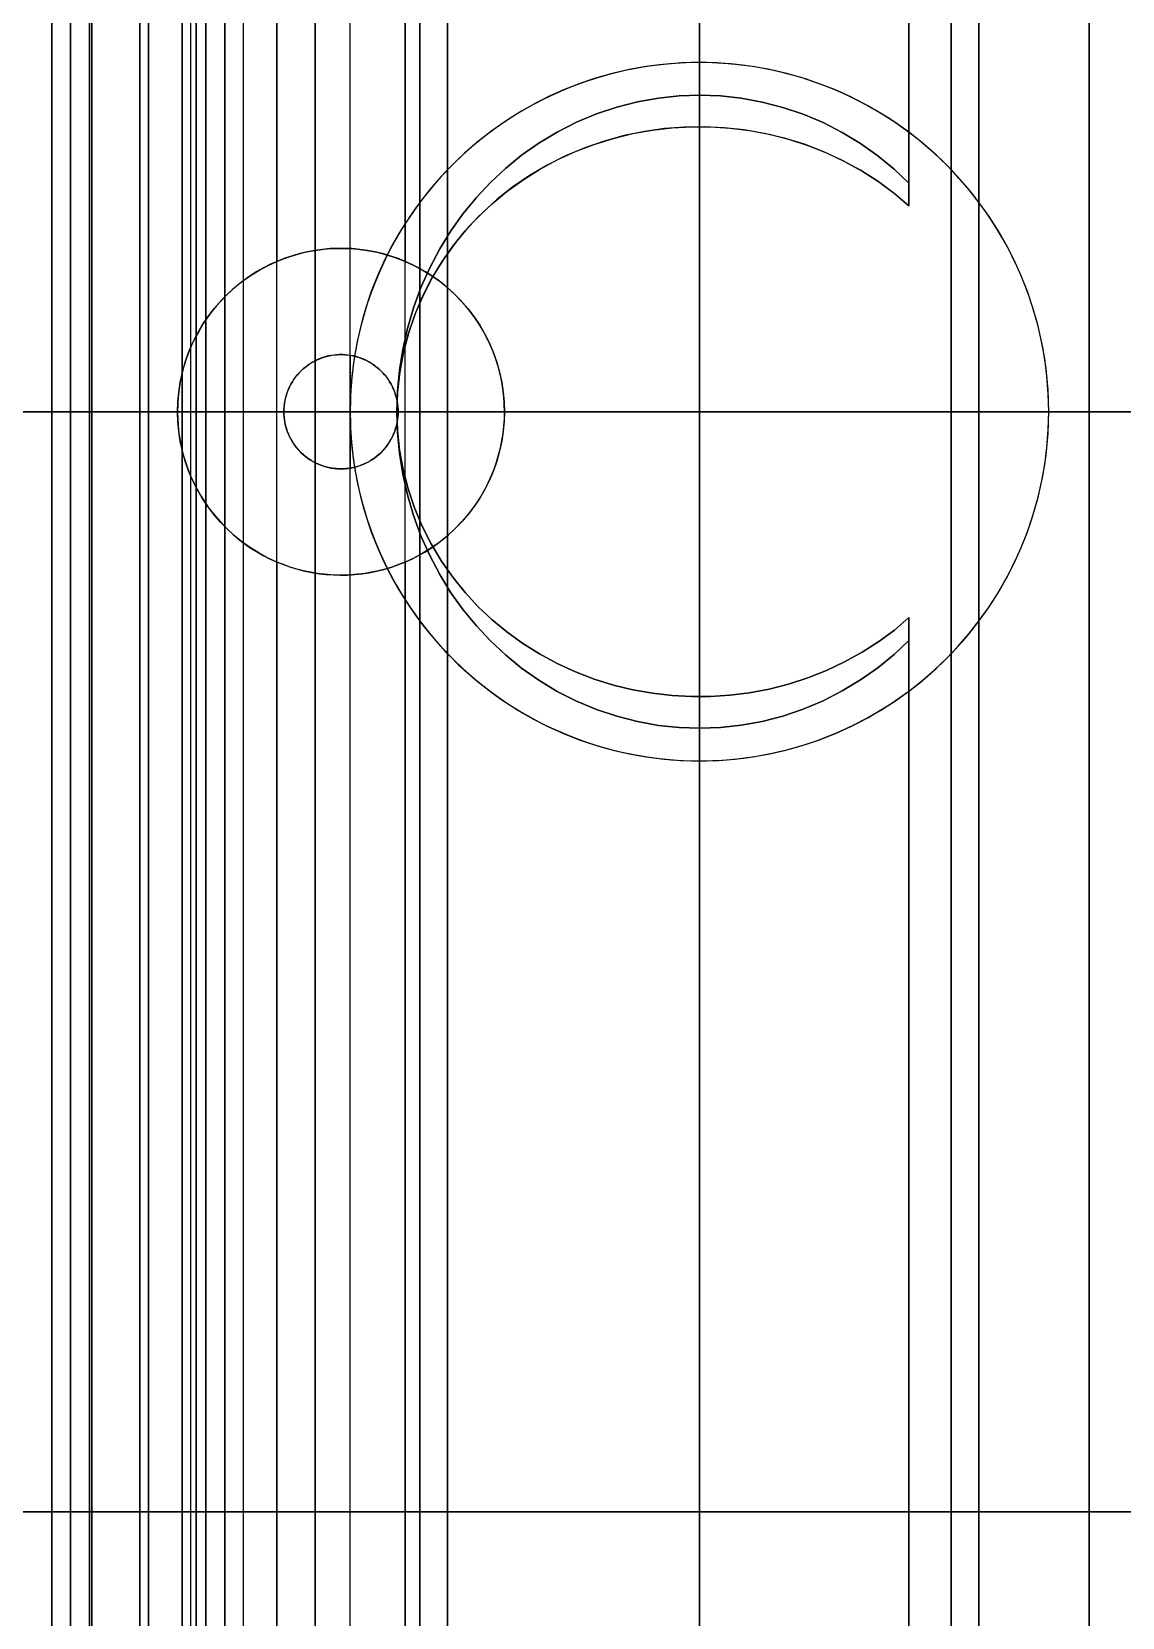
# Model space of a CAD drawing. Header units: millimetres. Extents: x -5505 to 394412, y -8522 to 584759.
# Drawn here: x 30831.72 to 30849.06, y 17937.41 to 17962.64 of the extents above; entities that cross this region are included whole.
import ezdxf

# ---------------------------------------------------------------- set-up
doc = ezdxf.new("R2010")
doc.units = ezdxf.units.MM
doc.layers.add('MAIN-1', color=7, linetype='Continuous')

# ---------------------------------------------------------------- blocks, each defined once
blk = doc.blocks.new('wewwww')
blk.add_arc((8462.707, 3581.664), 61.758, 59.36694, 87.84556)
blk = doc.blocks.new('C-1S UP RIGHT')
for p, q in [((-501.682, -144.12), (120.122, -144.12)), ((67.602, -161.616), (107.002, -161.616))]:
    blk.add_line(p, q)
at = {"layer": 'MAIN-1'}
for p, q in [((99.202, -190.12), (99.202, -98.12)), ((99.202, -98.12), (99.202, -190.12)), ((86.282, -144.12), (86.282, -108.12)), ((86.282, -108.12), (86.282, -141.728)), ((88.322, -144.12), (88.322, -108.12)), ((88.322, -108.12), (88.322, -141.728)), ((88.322, -108.425), (88.322, -141.728)), ((88.322, -140.621), (88.322, -108.425)), ((86.282, -108.753), (86.282, -141.728)), ((86.282, -140.653), (86.282, -108.753)), ((83.302, -144.12), (83.302, -109.451)), ((83.302, -109.451), (83.302, -144.12)), ((83.002, -109.537), (83.002, -178.703)), ((83.002, -178.489), (83.002, -109.751)), ((83.002, -144.12), (83.002, -109.751)), ((83.002, -109.751), (83.002, -144.12)), ((83.002, -144.12), (83.002, -111.27)), ((83.302, -144.12), (83.302, -111.57)), ((84.105, -144.12), (84.105, -111.57)), ((84.105, -111.57), (84.105, -144.12)), ((84.996, -111.57), (84.996, -144.12)), ((84.996, -144.12), (84.996, -111.57)), ((85.152, -144.12), (85.152, -111.57)), ((85.152, -111.57), (85.152, -144.12)), ((85.452, -176.37), (85.452, -111.87)), ((85.452, -111.87), (85.452, -176.37)), ((93.002, -111.815), (93.002, -176.425)), ((93.002, -176.425), (93.002, -111.815)), ((82.702, -144.12), (82.702, -112.221)), ((82.702, -112.221), (82.702, -144.12)), ((83.34, -144.12), (83.34, -112.221)), ((83.34, -112.221), (83.34, -144.12)), ((84.105, -144.12), (84.105, -112.026)), ((84.778, -144.12), (84.778, -112.026)), ((84.778, -112.026), (84.778, -144.12)), ((85.452, -112.026), (85.452, -176.214)), ((85.452, -176.214), (85.452, -112.026)), ((85.452, -144.12), (85.452, -113.22)), ((85.752, -144.12), (85.752, -113.52)), ((88.998, -113.52), (88.998, -144.12)), ((88.998, -144.12), (88.998, -113.52)), ((97.006, -113.52), (97.006, -144.12)), ((97.006, -144.12), (97.006, -113.52)), ((84.778, -144.12), (84.778, -114.174)), ((85.452, -144.12), (85.452, -114.309)), ((87.447, -144.12), (87.447, -114.592)), ((84.105, -144.12), (84.105, -114.848)), ((84.778, -144.12), (84.778, -114.983)), ((84.778, -114.983), (84.778, -144.12)), ((96.335, -140.482), (96.335, -114.817)), ((96.335, -114.817), (96.335, -140.482)), ((86.892, -144.12), (86.892, -116.814)), ((86.892, -116.814), (86.892, -143.309)), ((84.105, -144.12), (84.105, -118.99)), ((84.778, -144.12), (84.778, -118.896)), ((82.702, -168.816), (82.702, -119.424)), ((82.702, -119.424), (82.702, -144.12)), ((83.34, -119.424), (83.34, -168.816)), ((83.34, -168.816), (83.34, -119.424)), ((84.913, -144.12), (84.913, -119.798)), ((85.452, -144.12), (85.452, -119.57)), ((85.452, -144.12), (85.452, -120.026)), ((84.239, -144.12), (84.239, -120.243)), ((84.239, -120.243), (84.239, -144.12)), ((86.892, -144.12), (86.892, -120.148)), ((96.335, -120.372), (96.335, -140.844)), ((96.335, -140.844), (96.335, -120.372)), ((84.239, -144.12), (84.239, -120.7)), ((84.778, -144.12), (84.778, -120.7)), ((84.778, -120.7), (84.778, -144.12)), ((88.556, -120.7), (88.556, -144.12)), ((88.556, -144.12), (88.556, -120.7)), ((97.448, -144.12), (97.448, -120.7)), ((97.448, -120.7), (97.448, -144.12)), ((99.202, -121.656), (99.202, -144.12)), ((99.202, -144.12), (99.202, -121.656)), ((93.002, -165.315), (93.002, -122.925)), ((93.002, -122.925), (93.002, -165.315)), ((92.018, -139.19), (91.688, -139.275)), ((91.688, -139.275), (92.018, -139.19)), ((92.35, -139.13), (92.018, -139.19)), ((92.018, -139.19), (92.35, -139.13)), ((92.681, -139.095), (92.35, -139.13)), ((92.35, -139.13), (92.681, -139.095)), ((93.008, -139.084), (92.681, -139.095)), ((92.681, -139.095), (93.008, -139.084)), ((93.335, -139.096), (93.008, -139.084)), ((93.008, -139.084), (93.335, -139.096)), ((93.666, -139.132), (93.335, -139.096)), ((93.335, -139.096), (93.666, -139.132)), ((93.998, -139.193), (93.666, -139.132)), ((93.666, -139.132), (93.998, -139.193)), ((94.328, -139.278), (93.998, -139.193)), ((93.998, -139.193), (94.328, -139.278)), ((91.363, -139.383), (91.047, -139.516)), ((91.047, -139.516), (91.363, -139.383)), ((91.688, -139.275), (91.363, -139.383)), ((91.363, -139.383), (91.688, -139.275)), ((94.652, -139.388), (94.328, -139.278)), ((94.328, -139.278), (94.652, -139.388)), ((94.968, -139.521), (94.652, -139.388)), ((94.652, -139.388), (94.968, -139.521)), ((90.742, -139.671), (90.45, -139.847)), ((90.45, -139.847), (90.742, -139.671)), ((91.047, -139.516), (90.742, -139.671)), ((90.742, -139.671), (91.047, -139.516)), ((91.808, -139.727), (91.49, -139.814)), ((91.635, -139.772), (91.945, -139.696)), ((92.129, -139.661), (91.808, -139.727)), ((91.945, -139.696), (92.257, -139.641)), ((92.449, -139.616), (92.129, -139.661)), ((92.257, -139.641), (92.568, -139.605)), ((92.767, -139.592), (92.449, -139.616)), ((92.568, -139.605), (92.875, -139.588)), ((93.08, -139.587), (92.767, -139.592)), ((92.875, -139.588), (93.179, -139.589)), ((93.396, -139.602), (93.08, -139.587)), ((93.179, -139.589), (93.487, -139.609)), ((93.715, -139.636), (93.396, -139.602)), ((93.487, -139.609), (93.798, -139.648)), ((94.036, -139.692), (93.715, -139.636)), ((93.798, -139.648), (94.11, -139.707)), ((94.356, -139.768), (94.036, -139.692)), ((94.11, -139.707), (94.419, -139.786)), ((95.273, -139.677), (94.968, -139.521)), ((94.968, -139.521), (95.273, -139.677)), ((95.564, -139.853), (95.273, -139.677)), ((95.273, -139.677), (95.564, -139.853)), ((96.335, -140.482), (96.335, -139.676)), ((96.335, -140.844), (96.335, -139.676)), ((90.45, -139.847), (90.174, -140.041)), ((90.174, -140.041), (90.45, -139.847)), ((90.739, -140.115), (91.03, -139.982)), ((91.178, -139.922), (90.875, -140.05)), ((91.03, -139.982), (91.329, -139.867)), ((91.49, -139.814), (91.178, -139.922)), ((91.329, -139.867), (91.635, -139.772)), ((94.671, -139.866), (94.356, -139.768)), ((94.419, -139.786), (94.724, -139.884)), ((94.979, -139.984), (94.671, -139.866)), ((94.724, -139.884), (95.022, -140.002)), ((95.278, -140.122), (94.979, -139.984)), ((95.84, -140.048), (95.564, -139.853)), ((95.564, -139.853), (95.84, -140.048)), ((90.174, -140.041), (89.916, -140.251)), ((89.916, -140.251), (90.174, -140.041)), ((90.581, -140.198), (90.301, -140.363)), ((90.46, -140.266), (90.739, -140.115)), ((90.875, -140.05), (90.581, -140.198)), ((95.022, -140.002), (95.311, -140.139)), ((95.565, -140.278), (95.278, -140.122)), ((95.311, -140.139), (95.589, -140.293)), ((96.097, -140.259), (95.84, -140.048)), ((95.84, -140.048), (96.097, -140.259)), ((89.677, -140.474), (89.455, -140.711)), ((89.455, -140.711), (89.677, -140.474)), ((89.916, -140.251), (89.677, -140.474)), ((89.677, -140.474), (89.916, -140.251)), ((89.941, -140.616), (90.193, -140.434)), ((90.301, -140.363), (90.036, -140.545)), ((90.193, -140.434), (90.46, -140.266)), ((95.838, -140.452), (95.565, -140.278)), ((95.589, -140.293), (95.853, -140.463)), ((96.095, -140.641), (95.838, -140.452)), ((95.853, -140.463), (96.103, -140.647)), ((96.335, -140.482), (96.097, -140.259)), ((96.097, -140.259), (96.335, -140.482)), ((96.335, -140.844), (96.335, -140.482)), ((86.282, -146.512), (86.282, -140.653)), ((88.322, -146.512), (88.322, -140.621)), ((89.455, -140.711), (89.245, -140.968)), ((89.245, -140.968), (89.455, -140.711)), ((89.787, -140.741), (89.556, -140.949)), ((89.706, -140.811), (89.941, -140.616)), ((90.036, -140.545), (89.787, -140.741)), ((96.335, -140.844), (96.095, -140.641)), ((96.103, -140.647), (96.335, -140.844)), ((89.245, -140.968), (89.05, -141.241)), ((89.05, -141.241), (89.245, -140.968)), ((89.556, -140.949), (89.337, -141.176)), ((89.486, -141.018), (89.706, -140.811)), ((89.05, -141.241), (88.872, -141.53)), ((88.872, -141.53), (89.05, -141.241)), ((89.081, -141.486), (89.277, -141.244)), ((89.337, -141.176), (89.131, -141.42)), ((89.277, -141.244), (89.486, -141.018)), ((88.9, -141.744), (89.081, -141.486)), ((89.131, -141.42), (88.941, -141.682)), ((86.135, -141.797), (86.282, -141.728)), ((86.296, -141.723), (86.182, -141.774)), ((86.282, -141.728), (86.386, -141.687)), ((86.282, -141.728), (86.282, -141.728)), ((86.411, -141.677), (86.296, -141.723)), ((86.386, -141.687), (86.492, -141.649)), ((86.529, -141.638), (86.411, -141.677)), ((86.492, -141.649), (86.599, -141.617)), ((86.648, -141.604), (86.529, -141.638)), ((86.599, -141.617), (86.707, -141.589)), ((86.768, -141.576), (86.648, -141.604)), ((86.707, -141.589), (86.816, -141.566)), ((86.888, -141.553), (86.768, -141.576)), ((86.816, -141.566), (86.925, -141.548)), ((87.008, -141.537), (86.888, -141.553)), ((86.925, -141.548), (87.034, -141.534)), ((87.128, -141.526), (87.008, -141.537)), ((87.034, -141.534), (87.142, -141.525)), ((87.246, -141.521), (87.128, -141.526)), ((87.142, -141.525), (87.249, -141.521)), ((87.363, -141.521), (87.246, -141.521)), ((87.249, -141.521), (87.355, -141.521)), ((87.355, -141.521), (87.462, -141.525)), ((87.482, -141.526), (87.363, -141.521)), ((87.462, -141.525), (87.57, -141.534)), ((87.602, -141.537), (87.482, -141.526)), ((87.57, -141.534), (87.679, -141.548)), ((87.722, -141.554), (87.602, -141.537)), ((87.679, -141.548), (87.788, -141.566)), ((87.842, -141.577), (87.722, -141.554)), ((87.788, -141.566), (87.897, -141.589)), ((87.962, -141.605), (87.842, -141.577)), ((87.897, -141.589), (88.005, -141.617)), ((88.081, -141.639), (87.962, -141.605)), ((88.005, -141.617), (88.112, -141.649)), ((88.198, -141.679), (88.081, -141.639)), ((88.112, -141.649), (88.218, -141.687)), ((88.313, -141.725), (88.198, -141.679)), ((88.218, -141.687), (88.322, -141.728)), ((88.426, -141.776), (88.313, -141.725)), ((88.322, -141.728), (88.469, -141.797)), ((88.322, -141.728), (88.322, -141.728)), ((88.872, -141.53), (88.713, -141.832)), ((88.713, -141.832), (88.872, -141.53)), ((88.737, -142.016), (88.9, -141.744)), ((88.941, -141.682), (88.769, -141.959)), ((85.727, -142.051), (85.857, -141.958)), ((85.86, -141.957), (85.76, -142.027)), ((85.857, -141.958), (85.993, -141.873)), ((85.964, -141.891), (85.86, -141.957)), ((86.071, -141.83), (85.964, -141.891)), ((85.993, -141.873), (86.135, -141.797)), ((86.182, -141.774), (86.071, -141.83)), ((88.537, -141.832), (88.426, -141.776)), ((88.469, -141.797), (88.611, -141.873)), ((88.644, -141.893), (88.537, -141.832)), ((88.713, -141.832), (88.574, -142.145)), ((88.574, -142.145), (88.713, -141.832)), ((88.611, -141.873), (88.747, -141.958)), ((88.769, -141.959), (88.617, -142.249)), ((88.747, -141.959), (88.644, -141.893)), ((88.747, -141.958), (88.877, -142.051)), ((88.847, -142.029), (88.747, -141.959)), ((85.383, -142.365), (85.491, -142.255)), ((85.486, -142.26), (85.403, -142.344)), ((85.572, -142.179), (85.486, -142.26)), ((85.491, -142.255), (85.605, -142.15)), ((85.664, -142.101), (85.572, -142.179)), ((85.605, -142.15), (85.727, -142.051)), ((85.76, -142.027), (85.664, -142.101)), ((88.574, -142.145), (88.456, -142.467)), ((88.456, -142.467), (88.574, -142.145)), ((88.617, -142.249), (88.487, -142.549)), ((88.593, -142.3), (88.737, -142.016)), ((88.943, -142.103), (88.847, -142.029)), ((88.877, -142.051), (88.999, -142.15)), ((89.034, -142.181), (88.943, -142.103)), ((88.999, -142.15), (89.114, -142.255)), ((89.12, -142.261), (89.034, -142.181)), ((89.114, -142.255), (89.221, -142.366)), ((89.202, -142.345), (89.12, -142.261)), ((85.185, -142.611), (85.281, -142.484)), ((85.324, -142.433), (85.248, -142.526)), ((85.281, -142.484), (85.383, -142.365)), ((85.403, -142.344), (85.324, -142.433)), ((88.456, -142.467), (88.36, -142.796)), ((88.36, -142.796), (88.456, -142.467)), ((88.47, -142.593), (88.593, -142.3)), ((89.281, -142.434), (89.202, -142.345)), ((89.221, -142.366), (89.323, -142.484)), ((89.357, -142.527), (89.281, -142.434)), ((89.323, -142.484), (89.419, -142.611)), ((85.014, -142.885), (85.096, -142.745)), ((85.107, -142.726), (85.044, -142.832)), ((85.096, -142.745), (85.185, -142.611)), ((85.176, -142.624), (85.107, -142.726)), ((85.248, -142.526), (85.176, -142.624)), ((88.369, -142.894), (88.47, -142.593)), ((88.487, -142.549), (88.38, -142.858)), ((89.429, -142.625), (89.357, -142.527)), ((89.419, -142.611), (89.508, -142.745)), ((89.497, -142.727), (89.429, -142.625)), ((89.561, -142.833), (89.497, -142.727)), ((89.508, -142.745), (89.59, -142.885)), ((84.985, -142.941), (84.931, -143.053)), ((84.941, -143.03), (85.014, -142.885)), ((85.044, -142.832), (84.985, -142.941)), ((88.36, -142.796), (88.285, -143.128)), ((88.285, -143.128), (88.36, -142.796)), ((88.291, -143.2), (88.369, -142.894)), ((88.38, -142.858), (88.297, -143.173)), ((89.62, -142.942), (89.561, -142.833)), ((89.59, -142.885), (89.663, -143.03)), ((89.673, -143.054), (89.62, -142.942)), ((84.824, -143.334), (84.878, -143.18)), ((84.883, -143.167), (84.84, -143.284)), ((84.878, -143.18), (84.941, -143.03)), ((84.931, -143.053), (84.883, -143.167)), ((86.972, -143.273), (86.93, -143.291)), ((86.949, -143.282), (86.99, -143.266)), ((87.015, -143.257), (86.972, -143.273)), ((86.99, -143.266), (87.031, -143.252)), ((87.059, -143.244), (87.015, -143.257)), ((87.031, -143.252), (87.072, -143.241)), ((87.103, -143.233), (87.059, -143.244)), ((87.072, -143.241), (87.114, -143.231)), ((87.148, -143.224), (87.103, -143.233)), ((87.114, -143.231), (87.156, -143.223)), ((87.192, -143.218), (87.148, -143.224)), ((87.156, -143.223), (87.198, -143.217)), ((87.237, -143.213), (87.192, -143.218)), ((87.198, -143.217), (87.24, -143.213)), ((87.28, -143.211), (87.237, -143.213)), ((87.24, -143.213), (87.282, -143.211)), ((87.324, -143.211), (87.28, -143.211)), ((87.282, -143.211), (87.323, -143.211)), ((87.323, -143.211), (87.364, -143.213)), ((87.368, -143.213), (87.324, -143.211)), ((87.364, -143.213), (87.406, -143.217)), ((87.412, -143.218), (87.368, -143.213)), ((87.406, -143.217), (87.448, -143.223)), ((87.456, -143.224), (87.412, -143.218)), ((87.447, -143.223), (87.447, -144.12)), ((87.448, -143.223), (87.49, -143.231)), ((87.501, -143.233), (87.456, -143.224)), ((87.49, -143.231), (87.532, -143.241)), ((87.545, -143.244), (87.501, -143.233)), ((87.532, -143.241), (87.573, -143.252)), ((87.589, -143.257), (87.545, -143.244)), ((87.573, -143.252), (87.615, -143.266)), ((87.632, -143.273), (87.589, -143.257)), ((87.615, -143.266), (87.655, -143.282)), ((87.675, -143.291), (87.632, -143.273)), ((88.285, -143.128), (88.232, -143.461)), ((88.232, -143.461), (88.285, -143.128)), ((88.235, -143.508), (88.291, -143.2)), ((88.297, -143.173), (88.238, -143.49)), ((89.663, -143.03), (89.726, -143.181)), ((89.721, -143.168), (89.673, -143.054)), ((89.764, -143.284), (89.721, -143.168)), ((89.726, -143.181), (89.78, -143.334)), ((84.745, -143.649), (84.779, -143.491)), ((84.772, -143.522), (84.746, -143.642)), ((84.803, -143.402), (84.772, -143.522)), ((84.779, -143.491), (84.824, -143.334)), ((84.84, -143.284), (84.803, -143.402)), ((86.638, -143.499), (86.609, -143.532)), ((86.61, -143.53), (86.638, -143.499)), ((86.669, -143.468), (86.638, -143.499)), ((86.638, -143.499), (86.667, -143.47)), ((86.667, -143.47), (86.697, -143.442)), ((86.701, -143.438), (86.669, -143.468)), ((86.697, -143.442), (86.729, -143.415)), ((86.735, -143.409), (86.701, -143.438)), ((86.729, -143.415), (86.762, -143.389)), ((86.771, -143.382), (86.735, -143.409)), ((86.762, -143.389), (86.797, -143.364)), ((86.809, -143.357), (86.771, -143.382)), ((86.797, -143.364), (86.833, -143.341)), ((86.848, -143.333), (86.809, -143.357)), ((86.833, -143.341), (86.871, -143.32)), ((86.888, -143.311), (86.848, -143.333)), ((86.871, -143.32), (86.91, -143.3)), ((86.93, -143.291), (86.888, -143.311)), ((86.892, -143.309), (86.892, -144.12)), ((86.91, -143.3), (86.949, -143.282)), ((87.655, -143.282), (87.695, -143.3)), ((87.716, -143.311), (87.675, -143.291)), ((87.695, -143.3), (87.733, -143.32)), ((87.756, -143.333), (87.716, -143.311)), ((87.733, -143.32), (87.771, -143.341)), ((87.795, -143.357), (87.756, -143.333)), ((87.771, -143.341), (87.807, -143.364)), ((87.833, -143.382), (87.795, -143.357)), ((87.807, -143.364), (87.842, -143.389)), ((87.869, -143.409), (87.833, -143.382)), ((87.842, -143.389), (87.875, -143.415)), ((87.903, -143.438), (87.869, -143.409)), ((87.875, -143.415), (87.907, -143.442)), ((87.935, -143.468), (87.903, -143.438)), ((87.907, -143.442), (87.938, -143.47)), ((87.966, -143.499), (87.935, -143.468)), ((87.938, -143.47), (87.966, -143.499)), ((87.995, -143.532), (87.966, -143.499)), ((87.966, -143.499), (87.994, -143.53)), ((88.232, -143.461), (88.201, -143.793)), ((88.201, -143.793), (88.232, -143.461)), ((88.202, -143.816), (88.235, -143.508)), ((88.238, -143.49), (88.203, -143.807)), ((89.801, -143.403), (89.764, -143.284)), ((89.78, -143.334), (89.825, -143.491)), ((89.832, -143.522), (89.801, -143.403)), ((89.825, -143.491), (89.859, -143.649)), ((89.858, -143.642), (89.832, -143.522)), ((84.727, -143.763), (84.713, -143.883)), ((84.721, -143.807), (84.745, -143.649)), ((84.746, -143.642), (84.727, -143.763)), ((86.465, -143.765), (86.448, -143.808)), ((86.456, -143.787), (86.473, -143.747)), ((86.484, -143.723), (86.465, -143.765)), ((86.473, -143.747), (86.492, -143.708)), ((86.506, -143.682), (86.484, -143.723)), ((86.492, -143.708), (86.512, -143.67)), ((86.529, -143.642), (86.506, -143.682)), ((86.512, -143.67), (86.535, -143.633)), ((86.554, -143.604), (86.529, -143.642)), ((86.535, -143.633), (86.558, -143.597)), ((86.581, -143.567), (86.554, -143.604)), ((86.558, -143.597), (86.584, -143.563)), ((86.609, -143.532), (86.581, -143.567)), ((86.584, -143.563), (86.61, -143.53)), ((87.994, -143.53), (88.02, -143.563)), ((88.023, -143.567), (87.995, -143.532)), ((88.02, -143.563), (88.046, -143.597)), ((88.05, -143.604), (88.023, -143.567)), ((88.046, -143.597), (88.07, -143.633)), ((88.075, -143.642), (88.05, -143.604)), ((88.07, -143.633), (88.092, -143.67)), ((88.098, -143.682), (88.075, -143.642)), ((88.092, -143.67), (88.112, -143.708)), ((88.12, -143.723), (88.098, -143.682)), ((88.112, -143.708), (88.131, -143.747)), ((88.139, -143.765), (88.12, -143.723)), ((88.131, -143.747), (88.148, -143.787)), ((88.156, -143.808), (88.139, -143.765)), ((89.877, -143.763), (89.858, -143.642)), ((89.859, -143.649), (89.883, -143.807)), ((89.891, -143.883), (89.877, -143.763)), ((84.702, -144.12), (84.707, -143.965)), ((84.705, -144.002), (84.702, -144.12)), ((84.713, -143.883), (84.705, -144.002)), ((84.707, -143.965), (84.721, -143.807)), ((86.397, -144.031), (86.394, -144.076)), ((86.403, -143.986), (86.397, -144.031)), ((86.397, -144.037), (86.402, -143.995)), ((86.402, -143.995), (86.409, -143.953)), ((86.411, -143.941), (86.403, -143.986)), ((86.409, -143.953), (86.418, -143.911)), ((86.421, -143.897), (86.411, -143.941)), ((86.418, -143.911), (86.428, -143.869)), ((86.433, -143.852), (86.421, -143.897)), ((86.428, -143.869), (86.441, -143.828)), ((86.448, -143.808), (86.433, -143.852)), ((86.441, -143.828), (86.456, -143.787)), ((88.148, -143.787), (88.163, -143.828)), ((88.171, -143.852), (88.156, -143.808)), ((88.163, -143.828), (88.176, -143.869)), ((88.183, -143.897), (88.171, -143.852)), ((88.176, -143.869), (88.187, -143.911)), ((88.193, -143.941), (88.183, -143.897)), ((88.187, -143.911), (88.195, -143.953)), ((88.201, -143.793), (88.191, -144.12)), ((88.191, -144.12), (88.201, -143.793)), ((88.203, -143.807), (88.191, -144.12)), ((88.191, -144.12), (88.202, -143.816)), ((88.201, -143.986), (88.193, -143.941)), ((88.195, -143.953), (88.202, -143.995)), ((88.207, -144.031), (88.201, -143.986)), ((88.202, -143.995), (88.207, -144.037)), ((88.21, -144.076), (88.207, -144.031)), ((89.883, -143.807), (89.897, -143.965)), ((89.899, -144.002), (89.891, -143.883)), ((89.897, -143.965), (89.902, -144.12)), ((89.902, -144.12), (89.899, -144.002)), ((68.46, -144.12), (109.644, -144.12)), ((68.46, -144.12), (88.556, -144.12)), ((99.202, -144.12), (78.002, -144.12)), ((78.002, -144.12), (84.702, -144.12)), ((109.644, -144.12), (78.102, -144.12)), ((86.393, -144.12), (78.102, -144.12)), ((83.34, -144.12), (82.702, -144.12)), ((82.702, -144.12), (83.34, -144.12)), ((82.702, -144.12), (82.702, -176.019)), ((82.702, -176.019), (82.702, -144.12)), ((82.702, -144.12), (82.702, -168.816)), ((83.302, -144.12), (83.002, -144.12)), ((83.002, -144.12), (83.302, -144.12)), ((83.002, -144.12), (83.002, -178.489)), ((83.002, -178.489), (83.002, -144.12)), ((83.302, -144.12), (83.002, -144.12)), ((83.002, -144.12), (83.302, -144.12)), ((83.002, -176.97), (83.002, -144.12)), ((83.302, -178.789), (83.302, -144.12)), ((83.302, -144.12), (83.302, -178.789)), ((85.152, -144.12), (83.302, -144.12)), ((83.302, -144.12), (85.152, -144.12)), ((83.302, -176.67), (83.302, -144.12)), ((83.34, -144.12), (83.34, -176.019)), ((83.34, -176.019), (83.34, -144.12)), ((84.996, -144.12), (84.105, -144.12)), ((84.105, -144.12), (84.996, -144.12)), ((84.105, -144.12), (84.105, -176.67)), ((84.105, -176.67), (84.105, -144.12)), ((84.913, -144.12), (84.105, -144.12)), ((84.105, -144.12), (84.913, -144.12)), ((84.105, -173.392), (84.105, -144.12)), ((84.778, -144.12), (84.105, -144.12)), ((84.105, -144.12), (84.778, -144.12)), ((84.778, -144.12), (84.105, -144.12)), ((84.105, -144.12), (84.778, -144.12)), ((84.105, -176.214), (84.105, -144.12)), ((84.105, -169.251), (84.105, -144.12)), ((84.778, -144.12), (84.239, -144.12)), ((84.239, -144.12), (84.778, -144.12)), ((84.239, -144.12), (84.239, -167.997)), ((84.239, -167.997), (84.239, -144.12)), ((84.913, -144.12), (84.239, -144.12)), ((84.239, -144.12), (84.913, -144.12)), ((84.239, -167.54), (84.239, -144.12)), ((84.707, -144.275), (84.702, -144.12)), ((84.702, -144.12), (84.702, -144.12)), ((84.702, -144.12), (84.705, -144.233)), ((84.705, -144.233), (84.712, -144.346)), ((84.721, -144.433), (84.707, -144.275)), ((85.452, -144.12), (84.778, -144.12)), ((84.778, -144.12), (85.452, -144.12)), ((84.778, -169.344), (84.778, -144.12)), ((85.452, -144.12), (84.778, -144.12)), ((84.778, -144.12), (85.452, -144.12)), ((85.452, -144.12), (84.778, -144.12)), ((84.778, -144.12), (85.452, -144.12)), ((84.778, -174.066), (84.778, -144.12)), ((84.778, -144.12), (84.778, -176.214)), ((84.778, -176.214), (84.778, -144.12)), ((84.778, -144.12), (84.778, -167.54)), ((84.778, -167.54), (84.778, -144.12)), ((84.778, -144.12), (84.778, -173.257)), ((84.778, -173.257), (84.778, -144.12)), ((84.913, -168.442), (84.913, -144.12)), ((84.996, -144.12), (84.996, -176.67)), ((84.996, -176.67), (84.996, -144.12)), ((85.152, -176.67), (85.152, -144.12)), ((85.152, -144.12), (85.152, -176.67)), ((85.752, -144.12), (85.452, -144.12)), ((85.452, -144.12), (85.752, -144.12)), ((85.452, -175.02), (85.452, -144.12)), ((85.452, -168.67), (85.452, -144.12)), ((85.452, -168.214), (85.452, -144.12)), ((85.452, -173.931), (85.452, -144.12)), ((85.752, -144.12), (88.998, -144.12)), ((86.393, -144.12), (85.752, -144.12)), ((85.752, -174.72), (85.752, -144.12)), ((86.282, -180.12), (86.282, -144.12)), ((88.322, -144.12), (86.282, -144.12)), ((86.394, -144.076), (86.393, -144.12)), ((86.393, -144.12), (86.394, -144.079)), ((86.393, -144.12), (86.394, -144.164)), ((86.393, -144.12), (86.393, -144.12)), ((86.394, -144.159), (86.393, -144.12)), ((86.892, -144.12), (86.393, -144.12)), ((86.394, -144.079), (86.397, -144.037)), ((86.397, -144.199), (86.394, -144.159)), ((86.394, -144.164), (86.397, -144.209)), ((86.401, -144.239), (86.397, -144.199)), ((86.397, -144.209), (86.403, -144.254)), ((86.407, -144.28), (86.401, -144.239)), ((86.403, -144.254), (86.411, -144.299)), ((86.415, -144.32), (86.407, -144.28)), ((88.556, -144.12), (86.892, -144.12)), ((86.892, -144.12), (86.892, -144.931)), ((86.892, -171.426), (86.892, -144.12)), ((86.892, -168.092), (86.892, -144.12)), ((87.447, -144.12), (86.892, -144.12)), ((86.892, -144.12), (87.447, -144.12)), ((88.191, -144.12), (86.892, -144.12)), ((86.892, -144.12), (88.191, -144.12)), ((93.002, -144.12), (87.447, -144.12)), ((93.002, -144.12), (87.447, -144.12)), ((87.447, -144.12), (87.447, -145.017)), ((87.447, -173.648), (87.447, -144.12)), ((88.191, -144.12), (87.447, -144.12)), ((87.447, -144.12), (88.191, -144.12)), ((87.447, -144.12), (88.191, -144.12)), ((87.447, -144.12), (88.191, -144.12)), ((88.197, -144.28), (88.189, -144.32)), ((88.191, -144.12), (88.211, -144.12)), ((88.191, -144.12), (88.201, -144.447)), ((88.201, -144.447), (88.191, -144.12)), ((88.191, -144.12), (88.202, -144.424)), ((88.202, -144.424), (88.191, -144.12)), ((88.193, -144.299), (88.201, -144.254)), ((88.203, -144.239), (88.197, -144.28)), ((88.201, -144.254), (88.207, -144.209)), ((88.208, -144.199), (88.203, -144.239)), ((88.207, -144.037), (88.21, -144.079)), ((88.207, -144.209), (88.21, -144.164)), ((88.21, -144.159), (88.208, -144.199)), ((88.211, -144.12), (88.21, -144.076)), ((88.21, -144.079), (88.211, -144.12)), ((88.21, -144.164), (88.211, -144.12)), ((88.211, -144.12), (88.21, -144.159)), ((88.998, -144.12), (88.211, -144.12)), ((88.211, -144.12), (88.211, -144.12)), ((88.211, -144.12), (93.002, -144.12)), ((88.322, -180.12), (88.322, -144.12)), ((88.556, -144.12), (88.556, -167.54)), ((88.556, -167.54), (88.556, -144.12)), ((88.998, -144.12), (88.998, -174.72)), ((88.998, -174.72), (88.998, -144.12)), ((89.897, -144.275), (89.883, -144.433)), ((89.892, -144.348), (89.9, -144.233)), ((89.902, -144.12), (89.897, -144.275)), ((89.9, -144.233), (89.902, -144.12)), ((89.902, -144.12), (99.202, -144.12)), ((89.902, -144.12), (89.902, -144.12)), ((98.557, -144.12), (93.002, -144.12)), ((98.557, -144.12), (93.002, -144.12)), ((100.252, -144.12), (97.006, -144.12)), ((97.006, -144.12), (100.252, -144.12)), ((97.006, -174.72), (97.006, -144.12)), ((97.006, -144.12), (97.006, -174.72)), ((97.448, -167.54), (97.448, -144.12)), ((97.448, -144.12), (97.448, -167.54)), ((109.644, -144.12), (97.448, -144.12)), ((97.448, -144.12), (109.644, -144.12)), ((99.202, -144.12), (99.202, -166.584)), ((99.202, -166.584), (99.202, -144.12)), ((84.712, -144.346), (84.725, -144.461)), ((84.745, -144.591), (84.721, -144.433)), ((84.725, -144.461), (84.742, -144.576)), ((86.411, -144.299), (86.421, -144.343)), ((86.425, -144.36), (86.415, -144.32)), ((86.421, -144.343), (86.433, -144.388)), ((86.437, -144.4), (86.425, -144.36)), ((86.433, -144.388), (86.448, -144.432)), ((86.451, -144.439), (86.437, -144.4)), ((86.448, -144.432), (86.465, -144.475)), ((86.466, -144.477), (86.451, -144.439)), ((86.465, -144.475), (86.484, -144.517)), ((86.483, -144.515), (86.466, -144.477)), ((86.502, -144.552), (86.483, -144.515)), ((86.484, -144.517), (86.506, -144.558)), ((88.098, -144.558), (88.12, -144.517)), ((88.121, -144.515), (88.102, -144.552)), ((88.12, -144.517), (88.139, -144.475)), ((88.138, -144.477), (88.121, -144.515)), ((88.153, -144.439), (88.138, -144.477)), ((88.139, -144.475), (88.156, -144.432)), ((88.167, -144.4), (88.153, -144.439)), ((88.156, -144.432), (88.171, -144.388)), ((88.179, -144.36), (88.167, -144.4)), ((88.171, -144.388), (88.183, -144.343)), ((88.189, -144.32), (88.179, -144.36)), ((88.183, -144.343), (88.193, -144.299)), ((88.201, -144.447), (88.232, -144.779)), ((88.232, -144.779), (88.201, -144.447)), ((88.202, -144.424), (88.235, -144.732)), ((88.235, -144.732), (88.202, -144.424)), ((89.883, -144.433), (89.859, -144.591)), ((89.861, -144.578), (89.879, -144.463)), ((89.879, -144.463), (89.892, -144.348)), ((84.742, -144.576), (84.766, -144.691)), ((84.779, -144.749), (84.745, -144.591)), ((84.766, -144.691), (84.794, -144.805)), ((84.824, -144.906), (84.779, -144.749)), ((86.523, -144.588), (86.502, -144.552)), ((86.506, -144.558), (86.529, -144.598)), ((86.545, -144.623), (86.523, -144.588)), ((86.529, -144.598), (86.554, -144.636)), ((86.568, -144.656), (86.545, -144.623)), ((86.554, -144.636), (86.581, -144.673)), ((86.593, -144.689), (86.568, -144.656)), ((86.581, -144.673), (86.609, -144.708)), ((86.619, -144.719), (86.593, -144.689)), ((86.609, -144.708), (86.638, -144.741)), ((86.646, -144.749), (86.619, -144.719)), ((86.638, -144.741), (86.669, -144.772)), ((86.673, -144.777), (86.646, -144.749)), ((86.669, -144.772), (86.701, -144.802)), ((86.703, -144.803), (86.673, -144.777)), ((87.931, -144.777), (87.902, -144.803)), ((87.903, -144.802), (87.935, -144.772)), ((87.959, -144.749), (87.931, -144.777)), ((87.935, -144.772), (87.966, -144.741)), ((87.985, -144.719), (87.959, -144.749)), ((87.966, -144.741), (87.995, -144.708)), ((88.011, -144.689), (87.985, -144.719)), ((87.995, -144.708), (88.023, -144.673)), ((88.036, -144.656), (88.011, -144.689)), ((88.023, -144.673), (88.05, -144.636)), ((88.059, -144.623), (88.036, -144.656)), ((88.05, -144.636), (88.075, -144.598)), ((88.081, -144.588), (88.059, -144.623)), ((88.075, -144.598), (88.098, -144.558)), ((88.102, -144.552), (88.081, -144.588)), ((88.232, -144.779), (88.285, -145.112)), ((88.285, -145.112), (88.232, -144.779)), ((88.235, -144.732), (88.291, -145.04)), ((88.291, -145.04), (88.235, -144.732)), ((89.825, -144.749), (89.78, -144.906)), ((89.809, -144.808), (89.838, -144.694)), ((89.859, -144.591), (89.825, -144.749)), ((89.838, -144.694), (89.861, -144.578)), ((84.794, -144.805), (84.828, -144.919)), ((84.878, -145.06), (84.824, -144.906)), ((84.828, -144.919), (84.867, -145.031)), ((84.867, -145.031), (84.911, -145.141)), ((86.701, -144.802), (86.735, -144.831)), ((86.733, -144.829), (86.703, -144.803)), ((86.766, -144.854), (86.733, -144.829)), ((86.735, -144.831), (86.771, -144.858)), ((86.799, -144.877), (86.766, -144.854)), ((86.771, -144.858), (86.809, -144.883)), ((86.834, -144.899), (86.799, -144.877)), ((86.809, -144.883), (86.848, -144.907)), ((86.87, -144.92), (86.834, -144.899)), ((86.848, -144.907), (86.888, -144.929)), ((86.907, -144.939), (86.87, -144.92)), ((86.888, -144.929), (86.93, -144.949)), ((86.892, -144.931), (86.892, -171.426)), ((86.945, -144.956), (86.907, -144.939)), ((86.93, -144.949), (86.972, -144.967)), ((86.983, -144.971), (86.945, -144.956)), ((86.972, -144.967), (87.015, -144.983)), ((87.022, -144.985), (86.983, -144.971)), ((87.015, -144.983), (87.059, -144.996)), ((87.062, -144.997), (87.022, -144.985)), ((87.059, -144.996), (87.103, -145.007)), ((87.102, -145.007), (87.062, -144.997)), ((87.142, -145.015), (87.102, -145.007)), ((87.103, -145.007), (87.148, -145.016)), ((87.183, -145.021), (87.142, -145.015)), ((87.148, -145.016), (87.192, -145.022)), ((87.223, -145.026), (87.183, -145.021)), ((87.192, -145.022), (87.237, -145.027)), ((87.263, -145.028), (87.223, -145.026)), ((87.237, -145.027), (87.28, -145.029)), ((87.302, -145.029), (87.263, -145.028)), ((87.28, -145.029), (87.324, -145.029)), ((87.341, -145.028), (87.302, -145.029)), ((87.324, -145.029), (87.368, -145.027)), ((87.381, -145.026), (87.341, -145.028)), ((87.368, -145.027), (87.412, -145.022)), ((87.421, -145.021), (87.381, -145.026)), ((87.412, -145.022), (87.456, -145.016)), ((87.462, -145.015), (87.421, -145.021)), ((87.456, -145.016), (87.501, -145.007)), ((87.502, -145.007), (87.462, -145.015)), ((87.501, -145.007), (87.545, -144.996)), ((87.542, -144.997), (87.502, -145.007)), ((87.582, -144.985), (87.542, -144.997)), ((87.545, -144.996), (87.589, -144.983)), ((87.621, -144.971), (87.582, -144.985)), ((87.589, -144.983), (87.632, -144.967)), ((87.66, -144.956), (87.621, -144.971)), ((87.632, -144.967), (87.675, -144.949)), ((87.697, -144.939), (87.66, -144.956)), ((87.675, -144.949), (87.716, -144.929)), ((87.734, -144.92), (87.697, -144.939)), ((87.716, -144.929), (87.756, -144.907)), ((87.77, -144.899), (87.734, -144.92)), ((87.756, -144.907), (87.795, -144.883)), ((87.805, -144.877), (87.77, -144.899)), ((87.795, -144.883), (87.833, -144.858)), ((87.838, -144.854), (87.805, -144.877)), ((87.833, -144.858), (87.869, -144.831)), ((87.871, -144.829), (87.838, -144.854)), ((87.869, -144.831), (87.903, -144.802)), ((87.902, -144.803), (87.871, -144.829)), ((88.291, -145.04), (88.369, -145.346)), ((88.369, -145.346), (88.291, -145.04)), ((89.691, -145.145), (89.736, -145.035)), ((89.78, -144.906), (89.726, -145.059)), ((89.736, -145.035), (89.775, -144.922)), ((89.775, -144.922), (89.809, -144.808)), ((84.941, -145.21), (84.878, -145.06)), ((84.911, -145.141), (84.96, -145.249)), ((85.014, -145.355), (84.941, -145.21)), ((84.96, -145.249), (85.014, -145.354)), ((88.285, -145.112), (88.36, -145.444)), ((88.36, -145.444), (88.285, -145.112)), ((89.588, -145.359), (89.642, -145.254)), ((89.663, -145.21), (89.59, -145.355)), ((89.642, -145.254), (89.691, -145.145)), ((89.726, -145.059), (89.663, -145.21)), ((85.014, -145.354), (85.072, -145.457)), ((85.096, -145.495), (85.014, -145.355)), ((85.072, -145.457), (85.135, -145.556)), ((85.185, -145.629), (85.096, -145.495)), ((88.36, -145.444), (88.456, -145.773)), ((88.456, -145.773), (88.36, -145.444)), ((88.369, -145.346), (88.47, -145.647)), ((88.47, -145.647), (88.369, -145.346)), ((89.508, -145.495), (89.419, -145.629)), ((89.466, -145.562), (89.529, -145.462)), ((89.59, -145.355), (89.508, -145.495)), ((89.529, -145.462), (89.588, -145.359)), ((85.135, -145.556), (85.202, -145.652)), ((85.281, -145.756), (85.185, -145.629)), ((85.202, -145.652), (85.272, -145.744)), ((85.272, -145.744), (85.346, -145.832)), ((85.383, -145.875), (85.281, -145.756)), ((88.456, -145.773), (88.574, -146.095)), ((88.574, -146.095), (88.456, -145.773)), ((88.47, -145.647), (88.593, -145.94)), ((88.593, -145.94), (88.47, -145.647)), ((89.323, -145.756), (89.221, -145.874)), ((89.253, -145.838), (89.328, -145.75)), ((89.419, -145.629), (89.323, -145.756)), ((89.328, -145.75), (89.398, -145.658)), ((89.398, -145.658), (89.466, -145.562)), ((85.346, -145.832), (85.422, -145.916)), ((85.491, -145.985), (85.383, -145.875)), ((85.422, -145.916), (85.501, -145.995)), ((85.605, -146.09), (85.491, -145.985)), ((85.501, -145.995), (85.585, -146.072)), ((88.593, -145.94), (88.737, -146.224)), ((88.737, -146.224), (88.593, -145.94)), ((89.114, -145.985), (88.999, -146.09)), ((89.013, -146.078), (89.097, -146.001)), ((89.097, -146.001), (89.176, -145.922)), ((89.221, -145.874), (89.114, -145.985)), ((89.176, -145.922), (89.253, -145.838)), ((85.585, -146.072), (85.672, -146.146)), ((85.727, -146.189), (85.605, -146.09)), ((85.672, -146.146), (85.764, -146.216)), ((85.857, -146.282), (85.727, -146.189)), ((85.764, -146.216), (85.86, -146.283)), ((85.993, -146.367), (85.857, -146.282)), ((85.86, -146.283), (85.959, -146.346)), ((88.574, -146.095), (88.713, -146.408)), ((88.713, -146.408), (88.574, -146.095)), ((88.747, -146.282), (88.611, -146.367)), ((88.636, -146.352), (88.736, -146.289)), ((88.736, -146.289), (88.832, -146.222)), ((88.737, -146.224), (88.9, -146.496)), ((88.9, -146.496), (88.737, -146.224)), ((88.877, -146.189), (88.747, -146.282)), ((88.832, -146.222), (88.924, -146.152)), ((88.999, -146.09), (88.877, -146.189)), ((88.924, -146.152), (89.013, -146.078)), ((85.959, -146.346), (86.062, -146.405)), ((86.135, -146.443), (85.993, -146.367)), ((86.062, -146.405), (86.167, -146.459)), ((86.282, -146.512), (86.135, -146.443)), ((86.167, -146.459), (86.275, -146.509)), ((86.275, -146.509), (86.385, -146.553)), ((86.282, -146.512), (86.282, -179.487)), ((86.282, -146.512), (86.282, -180.12)), ((86.386, -146.553), (86.282, -146.512)), ((86.282, -146.512), (86.282, -146.512)), ((86.282, -179.487), (86.282, -146.512)), ((86.385, -146.553), (86.497, -146.592)), ((86.492, -146.591), (86.386, -146.553)), ((88.218, -146.553), (88.112, -146.591)), ((88.208, -146.557), (88.319, -146.513)), ((88.322, -146.512), (88.218, -146.553)), ((88.319, -146.513), (88.427, -146.464)), ((88.469, -146.443), (88.322, -146.512)), ((88.322, -146.512), (88.322, -179.815)), ((88.322, -146.512), (88.322, -180.12)), ((88.322, -146.512), (88.322, -146.512)), ((88.322, -179.815), (88.322, -146.512)), ((88.427, -146.464), (88.533, -146.41)), ((88.611, -146.367), (88.469, -146.443)), ((88.533, -146.41), (88.636, -146.352)), ((88.713, -146.408), (88.872, -146.71)), ((88.872, -146.71), (88.713, -146.408)), ((88.9, -146.496), (89.081, -146.754)), ((89.081, -146.754), (88.9, -146.496)), ((86.599, -146.623), (86.492, -146.591)), ((86.497, -146.592), (86.61, -146.626)), ((86.707, -146.651), (86.599, -146.623)), ((86.61, -146.626), (86.724, -146.655)), ((86.816, -146.674), (86.707, -146.651)), ((86.724, -146.655), (86.839, -146.678)), ((86.925, -146.692), (86.816, -146.674)), ((86.839, -146.678), (86.954, -146.697)), ((87.034, -146.706), (86.925, -146.692)), ((86.954, -146.697), (87.068, -146.709)), ((87.142, -146.715), (87.034, -146.706)), ((87.068, -146.709), (87.182, -146.717)), ((87.249, -146.719), (87.142, -146.715)), ((87.182, -146.717), (87.294, -146.72)), ((87.355, -146.719), (87.249, -146.719)), ((87.294, -146.72), (87.407, -146.718)), ((87.462, -146.715), (87.355, -146.719)), ((87.407, -146.718), (87.521, -146.711)), ((87.57, -146.706), (87.462, -146.715)), ((87.521, -146.711), (87.637, -146.698)), ((87.679, -146.692), (87.57, -146.706)), ((87.637, -146.698), (87.752, -146.681)), ((87.788, -146.674), (87.679, -146.692)), ((87.752, -146.681), (87.867, -146.658)), ((87.897, -146.651), (87.788, -146.674)), ((87.867, -146.658), (87.982, -146.629)), ((88.005, -146.623), (87.897, -146.651)), ((87.982, -146.629), (88.096, -146.596)), ((88.112, -146.591), (88.005, -146.623)), ((88.096, -146.596), (88.208, -146.557)), ((88.872, -146.71), (89.05, -146.999)), ((89.05, -146.999), (88.872, -146.71)), ((89.081, -146.754), (89.277, -146.996)), ((89.277, -146.996), (89.081, -146.754)), ((89.05, -146.999), (89.245, -147.272)), ((89.245, -147.272), (89.05, -146.999)), ((89.277, -146.996), (89.486, -147.222)), ((89.486, -147.222), (89.277, -146.996)), ((89.245, -147.272), (89.455, -147.529)), ((89.455, -147.529), (89.245, -147.272)), ((89.486, -147.222), (89.706, -147.429)), ((89.706, -147.429), (89.486, -147.222)), ((89.455, -147.529), (89.677, -147.766)), ((89.677, -147.766), (89.455, -147.529)), ((89.706, -147.429), (89.941, -147.624)), ((89.941, -147.624), (89.706, -147.429)), ((96.103, -147.593), (96.335, -147.396)), ((96.335, -147.396), (96.103, -147.593)), ((96.335, -148.564), (96.335, -147.396)), ((96.335, -167.868), (96.335, -147.396)), ((96.335, -147.396), (96.335, -167.868)), ((96.335, -147.758), (96.335, -147.396)), ((89.677, -147.766), (89.916, -147.989)), ((89.916, -147.989), (89.677, -147.766)), ((89.941, -147.624), (90.193, -147.806)), ((90.193, -147.806), (89.941, -147.624)), ((90.193, -147.806), (90.46, -147.974)), ((90.46, -147.974), (90.193, -147.806)), ((95.589, -147.947), (95.853, -147.777)), ((95.853, -147.777), (95.589, -147.947)), ((95.853, -147.777), (96.103, -147.593)), ((96.103, -147.593), (95.853, -147.777)), ((96.097, -147.981), (96.335, -147.758)), ((96.335, -147.758), (96.097, -147.981)), ((96.335, -147.758), (96.335, -173.423)), ((96.335, -173.423), (96.335, -147.758)), ((96.335, -148.564), (96.335, -147.758)), ((89.916, -147.989), (90.174, -148.199)), ((90.174, -148.199), (89.916, -147.989)), ((90.46, -147.974), (90.739, -148.125)), ((90.739, -148.125), (90.46, -147.974)), ((95.311, -148.101), (95.589, -147.947)), ((95.589, -147.947), (95.311, -148.101)), ((95.84, -148.192), (96.097, -147.981)), ((96.097, -147.981), (95.84, -148.192)), ((90.174, -148.199), (90.45, -148.393)), ((90.45, -148.393), (90.174, -148.199)), ((90.739, -148.125), (91.03, -148.258)), ((91.03, -148.258), (90.739, -148.125)), ((91.03, -148.258), (91.329, -148.373)), ((91.329, -148.373), (91.03, -148.258)), ((94.724, -148.356), (95.022, -148.238)), ((95.022, -148.238), (94.724, -148.356)), ((95.022, -148.238), (95.311, -148.101)), ((95.311, -148.101), (95.022, -148.238)), ((95.564, -148.387), (95.84, -148.192)), ((95.84, -148.192), (95.564, -148.387)), ((90.45, -148.393), (90.742, -148.569)), ((90.742, -148.569), (90.45, -148.393)), ((90.742, -148.569), (91.047, -148.724)), ((91.047, -148.724), (90.742, -148.569)), ((91.329, -148.373), (91.635, -148.468)), ((91.635, -148.468), (91.329, -148.373)), ((91.635, -148.468), (91.945, -148.544)), ((91.945, -148.544), (91.635, -148.468)), ((91.945, -148.544), (92.257, -148.599)), ((92.257, -148.599), (91.945, -148.544)), ((93.798, -148.592), (94.11, -148.533)), ((94.11, -148.533), (93.798, -148.592)), ((94.11, -148.533), (94.419, -148.454)), ((94.419, -148.454), (94.11, -148.533)), ((94.419, -148.454), (94.724, -148.356)), ((94.724, -148.356), (94.419, -148.454)), ((94.968, -148.719), (95.273, -148.563)), ((95.273, -148.563), (94.968, -148.719)), ((95.273, -148.563), (95.564, -148.387)), ((95.564, -148.387), (95.273, -148.563)), ((91.047, -148.724), (91.363, -148.857)), ((91.363, -148.857), (91.047, -148.724)), ((92.257, -148.599), (92.568, -148.635)), ((92.568, -148.635), (92.257, -148.599)), ((92.568, -148.635), (92.875, -148.652)), ((92.875, -148.652), (92.568, -148.635)), ((92.875, -148.652), (93.179, -148.651)), ((93.179, -148.651), (92.875, -148.652)), ((93.179, -148.651), (93.487, -148.631)), ((93.487, -148.631), (93.179, -148.651)), ((93.487, -148.631), (93.798, -148.592)), ((93.798, -148.592), (93.487, -148.631)), ((94.652, -148.852), (94.968, -148.719)), ((94.968, -148.719), (94.652, -148.852)), ((91.363, -148.857), (91.688, -148.965)), ((91.688, -148.965), (91.363, -148.857)), ((91.688, -148.965), (92.018, -149.05)), ((92.018, -149.05), (91.688, -148.965)), ((92.018, -149.05), (92.35, -149.11)), ((92.35, -149.11), (92.018, -149.05)), ((93.666, -149.108), (93.998, -149.047)), ((93.998, -149.047), (93.666, -149.108)), ((93.998, -149.047), (94.328, -148.962)), ((94.328, -148.962), (93.998, -149.047)), ((94.328, -148.962), (94.652, -148.852)), ((94.652, -148.852), (94.328, -148.962)), ((92.35, -149.11), (92.681, -149.145)), ((92.681, -149.145), (92.35, -149.11)), ((92.681, -149.145), (93.008, -149.156)), ((93.008, -149.156), (92.681, -149.145)), ((93.008, -149.156), (93.335, -149.144)), ((93.335, -149.144), (93.008, -149.156)), ((93.335, -149.144), (93.666, -149.108)), ((93.666, -149.108), (93.335, -149.144)), ((68.46, -161.62), (109.644, -161.62))]:
    blk.add_line(p, q, dxfattribs=at)
for start, end in [(360, 180), (53.1306, 180), (53.1306, 180), (56.2501, 168.7499), (360, 56.2501), (168.7499, 180), (180, 191.2501), (180, 360), (180, 306.8694), (180, 306.8694), (303.7499, 360), (191.2501, 303.7499)]:
    blk.add_arc((93.002, -144.12), 5.555, start, end, dxfattribs=at)
at = {"xscale": -1, "rotation": 180}
blk.add_blockref('wewwww', (-8402.729, 3504.564), dxfattribs=at)
blk = doc.blocks.new('arrow_C')
blk.add_circle((0, 0), 394.36)

msp = doc.modelspace()

# ---------------------------------------------------------------- block references
for name, p in [('arrow_C', (30866.336, 18000.713)), ('arrow_C', (30866.336, 18000.713)), ('C-1S UP RIGHT', (30749.336, 18100.713)), ('C-1S UP RIGHT', (30749.336, 18100.713))]:
    msp.add_blockref(name, p)

doc.saveas('drawing.dxf')
